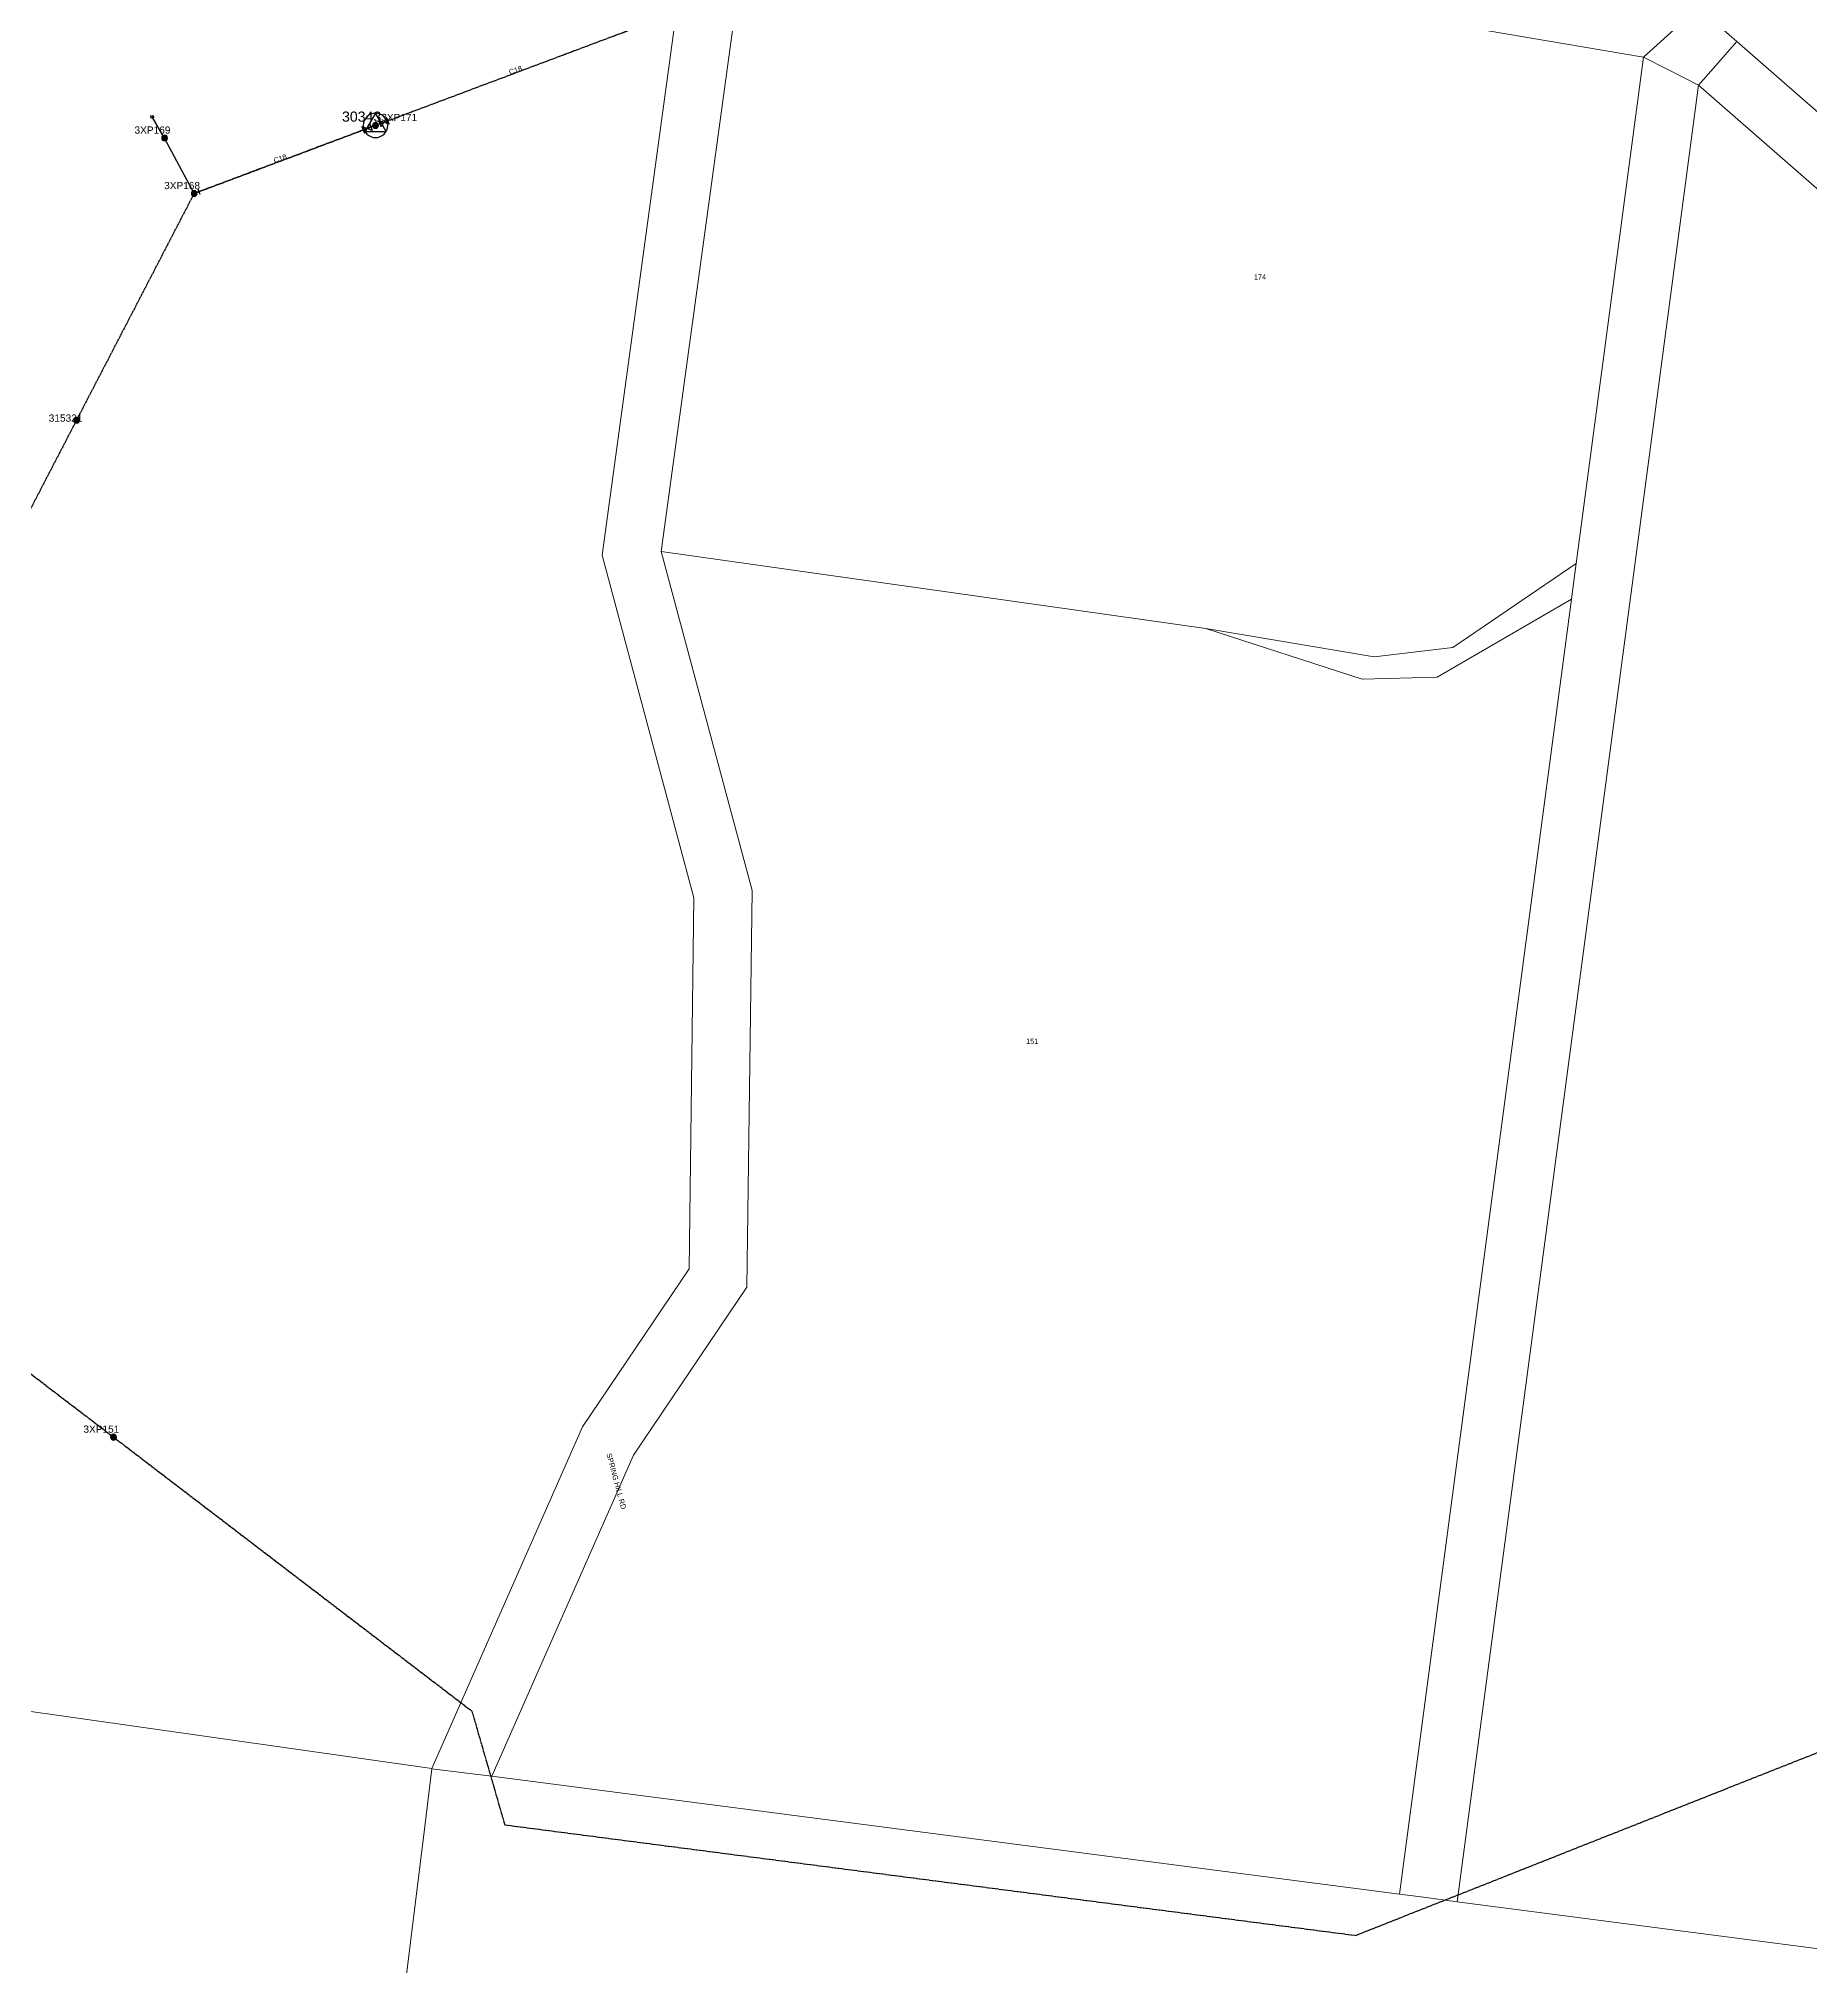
# Model space of a CAD drawing. Header units: metres. Extents: x 253555 to 263174, y 6188199 to 6193202.
# Drawn here: x 259509 to 260122, y 6189037 to 6189704 of the extents above; entities that cross this region are included whole.
import ezdxf
from ezdxf.enums import TextEntityAlignment as Align

# ---------------------------------------------------------------- set-up
doc = ezdxf.new("R2010")
doc.units = ezdxf.units.M
doc.linetypes.add('Cable Exist OH', pattern=[1, 1, 0])
doc.layers.get('0').update_dxf_attribs({"color": 6})
doc.layers.add('Cadastre Land Parcels_SP_EXT', color=9, linetype='Continuous', lineweight=5)
doc.layers.add('Cadastre Roads_SP_EXT', color=9, linetype='Continuous', lineweight=5)
for name, color, linetype in [('Equip_LV_EXT', 7, 'Continuous'), ('Mains_HV_EXT', 7, 'Continuous'), ('Mains_LV_EXT', 7, 'Continuous'), ('Services_SP_EXT', 7, 'Continuous'), ('Sub_SP_TR_HV_LV_EXT', 7, 'Continuous'), ('SupportsOH_SP_TR_HV_LV_SL_EXT', 7, 'Continuous')]:
    doc.layers.add(name, color=color, linetype=linetype)
doc.styles.add('POLE_LABEL', font='arial.ttf')
doc.styles.get("Standard").update_dxf_attribs({"font": 'arial.ttf'})

# ---------------------------------------------------------------- blocks, each defined once
blk = doc.blocks.new('SUB_POLE_EXT')
blk.add_wipeout([(0, 4.22), (0.42, 4.2), (0.83, 4.14), (1.21, 4.05), (1.62, 3.9), (1.99, 3.72), (2.35, 3.51), (2.68, 3.26), (2.99, 2.99), (3.28, 2.66), (3.52, 2.34), (3.76, 1.92), (3.9, 1.62), (4.04, 1.23), (4.18, 0.63), (4.22, 0), (4.18, -0.61), (4.06, -1.15), (3.9, -1.62), (3.58, -2.24), (3.22, -2.73), (2.97, -3.01), (2.68, -3.26), (2.36, -3.5), (2, -3.72), (1.64, -3.89), (1.25, -4.03), (0.82, -4.14), (0.42, -4.2), (0, -4.22), (-0.41, -4.2), (-0.8, -4.15), (-1.21, -4.05), (-1.62, -3.9), (-1.99, -3.73), (-2.35, -3.51), (-2.68, -3.26), (-2.96, -3.02), (-3.23, -2.72), (-3.51, -2.35), (-3.71, -2.01), (-3.91, -1.6), (-4.05, -1.21), (-4.16, -0.76), (-4.22, -0.14), (-4.21, 0.39), (-4.14, 0.83), (-4.03, 1.27), (-3.9, 1.63), (-3.71, 2.02), (-3.5, 2.37), (-3.28, 2.67), (-2.99, 2.99), (-2.68, 3.27), (-2.33, 3.52), (-1.98, 3.73), (-1.63, 3.9), (-1.2, 4.05), (-0.78, 4.15), (-0.4, 4.21)])
blk.add_line((2.16, 0.48), (2.16, 0.48, 0))
blk.add_lwpolyline([(-4.22, 0, 1), (4.22, 0, 1)], format="xyb", close=True)
blk.add_lwpolyline([(2.14, 0.52), (0, 4.22), (-3.66, -2.11), (3.66, -2.11)], close=True)
for tag, height, flags, p in [('STREET_CODE', 0.2, 9, (1.5, 0)), ('ASSET_NUM', 3.5, 8, (2, 2)), ('CONSTRUCTED_VOLTAGE', 0.2, 9, (1.5, -0.2)), ('OPERATING_VOLTAGE', 0.2, 9, (1.5, -0.6)), ('OPERATED_BY', 0.2, 9, (1.5, -0.8)), ('ORIENTATION', 0.2, 9, (1.5, -1.2)), ('OWNED_BY', 0.2, 9, (1.5, -1.4)), ('SECONDARY_VOLTAGE', 0.2, 9, (1.5, -1.6)), ('STATE', 0.2, 9, (1.5, -1.8)), ('SUBSTATION_TYPE', 0.2, 9, (1.5, -2)), ('STREETNAME', 0.2, 9, (1.5, -2.8)), ('SUBURB', 0.2, 9, (1.5, -3)), ('Z', 0.2, 1, (1.5, -3.4)), ('NO_PHASES', 0.2, 9, (1.5, -0.4)), ('MAINTAINED_BY', 0.2, 9, (1.5, -1)), ('USAGE', 0.2, 9, (1.5, -2.2)), ('LEGEND', 0.2, 9, (1.5, -2.4)), ('LOCATION', 0.2, 9, (1.5, -2.6)), ('NOTES', 0.2, 9, (1.5, -3.2))]:
    blk.add_attdef(tag, text='', height=height, dxfattribs=dict(flags=flags)).set_placement(p, align=Align.MIDDLE_LEFT)
blk = doc.blocks.new('LV_OH_LINKS_DISTFUSE_EXT')
for p, q in [((0, 0), (0.96, 0)), ((3.84, 0), (4.8, 0))]:
    blk.add_line(p, q)
blk.add_lwpolyline([(3.84, -1.2), (3.84, 1.2), (0.96, -1.2), (0.96, 1.2)], close=True)
at = {"flags": 9}
for tag, p in [('ACTUAL_STATUS', (0, 0)), ('CONSTRUCTED_VOLTAGE', (0, -0.2)), ('OPERATING_VOLTAGE', (0, -0.6)), ('ORIENTATION', (0, -0.8)), ('OWNED_BY', (0, -1)), ('STATE', (0, -1.2)), ('SWITCH_TYPE', (0, -1.4)), ('NO_PHASES', (0, -0.4)), ('USAGE', (0, -1.6)), ('NOTES', (0, -1.8))]:
    blk.add_attdef(tag, text='', height=0.2, dxfattribs=at).set_placement(p, align=Align.MIDDLE_LEFT)
at = {"flags": 1}
blk.add_attdef('Z', (0, 0), '', height=0.2, dxfattribs=at)
blk = doc.blocks.new('CCP_EXT')
blk.add_wipeout([(0, 0.57), (0.57, 0), (0, -0.57), (-0.57, 0)])
blk.add_lwpolyline([(-0.57, 0), (0, 0.57), (0.57, 0), (0, -0.57), (-0.57, 0)])
at = {"flags": 1}
blk.add_attdef('Z', (0, 0), '', height=0.2, dxfattribs=at)
at = {"flags": 9}
for tag, p in [('CCP_TYPE', (0, 0)), ('CONSTRUCTED_VOLTAGE', (0, -0.2)), ('OPERATING_VOLTAGE', (0, -0.6)), ('ORIENTATION', (0, -0.8)), ('OWNED_BY', (0, -1)), ('STATE', (0, -1.8)), ('NO_PHASES', (0, -0.4)), ('USAGE', (0, -1.2)), ('LEGEND', (0, -1.4)), ('LIFE_SUPPORT', (0, -1.6)), ('NOTES', (0, -2))]:
    blk.add_attdef(tag, text='', height=0.2, dxfattribs=at).set_placement(p, align=Align.MIDDLE_LEFT)
blk = doc.blocks.new('POLE_EXT')
blk.add_hatch(color=256).paths.add_polyline_path([(-1, 0, 1), (1, 0, 1)])
blk.add_lwpolyline([(-1, 0, 1), (1, 0, 1)], format="xyb", close=True)
for tag, height, flags, p in [('pNumber', 2.5, 8, (-17.84, 2.07)), ('OWNED_BY', 0.2, 9, (1.35, -0.4)), ('SPECIAL_USE', 0.2, 9, (1.35, -0.8)), ('STATE', 0.2, 9, (1.35, -1)), ('cLV', 0.2, 9, (1.35, -1.4)), ('hDepth', 0.2, 9, (1.35, -1.6)), ('hDia', 0.2, 9, (1.35, -1.8)), ('cHV', 0.2, 9, (1.35, -2)), ('cLinedev', 0.2, 9, (1.35, -3.4)), ('pExisting', 0.2, 9, (1.35, -3.8)), ('pFooting', 0.2, 9, (1.35, -4.4)), ('pNew', 0.2, 9, (1.35, -4.6)), ('pRelocate', 0.2, 9, (1.35, -5)), ('pRemove', 0.2, 9, (1.35, -5.2)), ('pReplace', 0.2, 9, (1.35, -5.4)), ('pStay', 0.2, 9, (1.35, -5.6)), ('pType', 0.2, 9, (1.35, -5.8)), ('cspan', 0.2, 9, (1.35, -6)), ('STREETNAME', 0.2, 9, (1.35, -6.2)), ('SUBURB', 0.2, 9, (1.35, -6.4)), ('PARENT', 0.2, 9, (1.35, -0.6)), ('USAGE', 0.2, 9, (1.35, -1.2)), ('LBRACKET', 0.2, 9, (1.35, -2.2)), ('LExisting', 0.2, 9, (1.35, -2.4)), ('LANTNUMBER', 0.2, 9, (1.35, -2.6)), ('LOther', 0.2, 9, (1.35, -2.8)), ('LRemove', 0.2, 9, (1.35, -3)), ('LEGEND', 0.2, 9, (1.35, -3.2)), ('LOCATION', 0.2, 9, (1.35, -3.6)), ('PFNUMBER', 0.2, 9, (1.35, -4)), ('NEWPFNUMBER', 0.2, 9, (1.35, -4.2)), ('NOTES', 0.2, 9, (1.35, -6.6)), ('OPERATED_BY', 0.2, 9, (1.36, -7.01)), ('MAINTAINED_BY', 0.2, 9, (1.36, -6.81))]:
    blk.add_attdef(tag, text='', height=height, dxfattribs=dict(flags=flags)).set_placement(p, align=Align.MIDDLE_LEFT)
at = {"style": 'POLE_LABEL'}
for tag, height, flags, p in [('STRUCTURE_PLANT_NUMBER', 0.2, 9, (1.35, 0.03)), ('ASSET_NUM', 2.5, 8, (2, 2)), ('STREET_CODE', 0.2, 9, (1.35, -0.2))]:
    blk.add_attdef(tag, text='', height=height, dxfattribs=dict(at, flags=flags)).set_placement(p, align=Align.MIDDLE_LEFT)
at = {"flags": 1}
blk.add_attdef('Z', (1.35, -7.33), '', height=0.2, dxfattribs=at)
blk = doc.blocks.new('End Shackle_EXT')
blk.add_wipeout([(0, 0.25), (1.81, 0.25), (1.82, -0.25), (0, -0.25)])
blk.add_line((1.81, -1), (1.81, 1))
at = {"flags": 1}
blk.add_attdef('Z', (0, 0), '', height=0.2, dxfattribs=at)
at = {"flags": 9}
for tag, p in [('CONNECTOR_TYPE', (0, 0)), ('CONSTRUCTED_VOLTAGE', (0, -0.2)), ('OPERATING_VOLTAGE', (0, -0.6)), ('ORIENTATION', (0, -0.8)), ('OWNED_BY', (0, -1)), ('STATE', (0, -1.2)), ('NO_PHASES', (0, -0.4)), ('USAGE', (0, -1.4)), ('NOTES', (0, -1.6))]:
    blk.add_attdef(tag, text='', height=0.2, dxfattribs=at).set_placement(p, align=Align.MIDDLE_LEFT)

msp = doc.modelspace()

# ---------------------------------------------------------------- linework, layer by layer
at = {"layer": 'Cadastre Land Parcels_SP_EXT', "linetype": 'Continuous'}
for points in [[(260523.1, 6189787.57), (260422.69, 6189812.35), (260347.56, 6189836.2), (260381.46, 6189952.36), (260372.64, 6189953.85), (260407.82, 6190244.67), (260390.61, 6190246.51), (259882.41, 6190300.66), (259876.32, 6190244), (259858.51, 6190078.59), (260135.05, 6190047.31), (260110.79, 6189856.99), (260091.73, 6189707.42), (260097, 6189702.79), (260217.81, 6189597.39), (260358.36, 6189474.75), (260457.93, 6189312.59), (260523.1, 6189787.57)], [(259998.73, 6189493.12), (260041.4, 6189522.09), (260064.76, 6189697.4), (259996.66, 6189708.97), (259766.11, 6189829.9), (259724.63, 6189526.24), (259913.18, 6189499.69), (259971.49, 6189489.87), (259998.73, 6189493.12)], [(260453.68, 6189281.17), (260342.78, 6189461.58), (260200.03, 6189586.2), (260083.78, 6189687.68), (260064.59, 6189543.39), (260000.17, 6189058.93), (260415.71, 6189004.92), (260453.68, 6189281.17)], [(259913.18, 6189499.69), (259724.63, 6189526.24), (259756.09, 6189408.95), (259754.29, 6189271.7), (259715.04, 6189213.52), (259665.93, 6189102.36), (259980.23, 6189061.52), (260039.78, 6189509.84), (259993.29, 6189482.77), (259967.27, 6189482.1), (259913.18, 6189499.69)]]:
    msp.add_lwpolyline(points, close=True, dxfattribs=at)
msp.add_lwpolyline([(259401.16, 6188680.43), (259590.72, 6188662.86), (259632.92, 6189005.83), (259632.92, 6189005.83), (259642.74, 6189085), (259645.17, 6189104.94), (259645.17, 6189105.05), (259546.18, 6189119.14), (259499.09, 6189125.81)], dxfattribs=at)
at = {"layer": 'Cadastre Roads_SP_EXT', "linetype": 'Continuous'}
for points in [[(260083.55, 6189714.54), (260003.15, 6189728.23), (259773.25, 6189848.95), (259769.57, 6189839.13), (259766.11, 6189829.9), (259996.66, 6189708.97), (260064.76, 6189697.4), (260075.2, 6189706.93), (260083.55, 6189714.54)], [(259766.11, 6189829.9), (259754.37, 6189830.96), (259746.1, 6189831.71), (259704.15, 6189525.04), (259735.91, 6189406.43), (259734.26, 6189277.96), (259697.4, 6189223.28), (259645.17, 6189105.05), (259645.17, 6189104.94), (259657.34, 6189103.43), (259665.93, 6189102.36), (259715.04, 6189213.52), (259754.29, 6189271.7), (259756.09, 6189408.95), (259724.63, 6189526.24), (259766.11, 6189829.9)], [(260064.59, 6189543.39), (260083.78, 6189687.68), (260072.91, 6189693.24), (260064.76, 6189697.4), (260041.4, 6189522.09), (260040.72, 6189516.92), (260039.78, 6189509.84), (259980.23, 6189061.52), (259988.49, 6189060.45), (260000.17, 6189058.93), (260064.59, 6189543.39)], [(260457.93, 6189312.59), (260358.36, 6189474.75), (260217.81, 6189597.39), (260097, 6189702.79), (260089.78, 6189694.53), (260083.78, 6189687.68), (260200.03, 6189586.2), (260342.78, 6189461.58), (260453.68, 6189281.17), (260455.79, 6189296.79), (260457.93, 6189312.59)]]:
    msp.add_lwpolyline(points, close=True, dxfattribs=at)
at = {"layer": 'Mains_HV_EXT', "linetype": 'Cable Exist OH'}
for points in [[(259418.97, 6189308.44), (259659.05, 6189124.93), (259670.45, 6189085.53), (259804.37, 6189068.13)], [(259804.37, 6189068.13), (259965.08, 6189047.26), (260309.21, 6189183.5)]]:
    msp.add_lwpolyline(points, dxfattribs=at)

# ---------------------------------------------------------------- block references
at = {"layer": 'Sub_SP_TR_HV_LV_EXT'}
ref = msp.add_blockref('SUB_POLE_EXT', (259625.7, 6189673.79), dxfattribs=at)
ref.add_attrib('ASSET_NUM', '30343', dxfattribs={"layer": '0', "height": 3.5}).set_placement((259627.7, 6189674.04), align=Align.BOTTOM_RIGHT)
at = {"layer": 'SupportsOH_SP_TR_HV_LV_SL_EXT'}
ref = msp.add_blockref('POLE_EXT', (259522.23, 6189571.73), dxfattribs=at)
ref.add_attrib('ASSET_NUM', '315321', dxfattribs={"layer": '0', "height": 2.5, "style": 'POLE_LABEL'}).set_placement((259524.23, 6189572.48), align=Align.MIDDLE_RIGHT)
ref = msp.add_blockref('POLE_EXT', (259535.01, 6189219.75), dxfattribs=at)
ref.add_attrib('ASSET_NUM', '3XP151', dxfattribs={"layer": '0', "height": 2.5, "style": 'POLE_LABEL'}).set_placement((259537.01, 6189220.5), align=Align.BOTTOM_RIGHT)

# ---------------------------------------------------------------- texts
at = {"layer": 'Cadastre Land Parcels_SP_EXT'}
for s, p in [('174', (259929.84, 6189620.45)), ('151', (259850.97, 6189355.87))]:
    msp.add_text(s, height=1.8, dxfattribs=at).set_placement(p)
at = {"layer": 'Cadastre Roads_SP_EXT'}
msp.add_text('SPRING HILL RD', height=1.8, rotation=285.00201, dxfattribs=at).set_placement((259705.64, 6189213.87))
at = {"layer": 'Mains_LV_EXT'}
for p in [(259672.3, 6189691.29), (259590.83, 6189660.7)]:
    msp.add_text('C18', height=1.8, rotation=19.46003, dxfattribs=at).set_placement(p)

# ---------------------------------------------------------------- next in the draw order: linework, layer by layer
at = {"layer": 'Cadastre Land Parcels_SP_EXT', "linetype": 'Continuous'}
msp.add_lwpolyline([(259499.09, 6189125.81), (259546.18, 6189119.14), (259645.17, 6189105.05), (259697.4, 6189223.28), (259734.26, 6189277.96), (259735.91, 6189406.43), (259704.15, 6189525.04), (259746.1, 6189831.71), (259746.1, 6189831.71), (259431.3, 6189867.43)], dxfattribs=at)
at = {"layer": 'Mains_HV_EXT', "linetype": 'Cable Exist OH'}
msp.add_lwpolyline([(259625.7, 6189673.79), (259782.41, 6189732.64), (259983.22, 6189746.19)], dxfattribs=at)
at = {"layer": 'Mains_LV_EXT', "linetype": 'Cable Exist OH'}
msp.add_lwpolyline([(259625.7, 6189673.79), (259711.29, 6189705.94), (259782.41, 6189732.64)], dxfattribs=at)

# ---------------------------------------------------------------- next in the draw order: block references
at = {"layer": 'Equip_LV_EXT'}
for p, rotation in [((259626.38, 6189674.05), 21.69690579890397), ((259625.01, 6189673.54), 200.7337429803038)]:
    msp.add_blockref('LV_OH_LINKS_DISTFUSE_EXT', p, dxfattribs=dict(at, rotation=rotation))
at = {"layer": 'SupportsOH_SP_TR_HV_LV_SL_EXT'}
ref = msp.add_blockref('POLE_EXT', (259625.7, 6189673.79), dxfattribs=at)
ref.add_attrib('ASSET_NUM', '3XP171', dxfattribs={"layer": '0', "height": 2.5, "style": 'POLE_LABEL'}).set_placement((259627.7, 6189674.54), align=Align.BOTTOM_LEFT)

# ---------------------------------------------------------------- next in the draw order: block references
at = {"layer": 'Services_SP_EXT', "rotation": 144.5343100742388}
msp.add_blockref('CCP_EXT', (259548.39, 6189676.74), dxfattribs=at)

# ---------------------------------------------------------------- next in the draw order: linework, layer by layer
at = {"layer": 'Services_SP_EXT'}
msp.add_lwpolyline([(259562.95, 6189650.23), (259552.7, 6189669.43), (259548.39, 6189676.74)], dxfattribs=at)

# ---------------------------------------------------------------- next in the draw order: block references
at = {"layer": 'SupportsOH_SP_TR_HV_LV_SL_EXT'}
ref = msp.add_blockref('POLE_EXT', (259552.7, 6189669.43), dxfattribs=at)
ref.add_attrib('ASSET_NUM', '3XP169', dxfattribs={"layer": '0', "height": 2.5, "style": 'POLE_LABEL'}).set_placement((259554.7, 6189670.18), align=Align.BOTTOM_RIGHT)

# ---------------------------------------------------------------- next in the draw order: block references
at = {"layer": 'Mains_LV_EXT', "rotation": 19.46002949950503}
msp.add_blockref('End Shackle_EXT', (259562.95, 6189650.23), dxfattribs=at)

# ---------------------------------------------------------------- next in the draw order: linework, layer by layer
at = {"layer": 'Mains_HV_EXT', "linetype": 'Cable Exist OH'}
msp.add_lwpolyline([(259418.97, 6189308.44), (259478.7, 6189487.82), (259522.23, 6189571.73), (259562.95, 6189650.23), (259625.7, 6189673.79)], dxfattribs=at)
at = {"layer": 'Mains_LV_EXT', "linetype": 'Cable Exist OH'}
msp.add_lwpolyline([(259625.7, 6189673.79), (259562.95, 6189650.23)], dxfattribs=at)

# ---------------------------------------------------------------- next in the draw order: block references
at = {"layer": 'SupportsOH_SP_TR_HV_LV_SL_EXT'}
ref = msp.add_blockref('POLE_EXT', (259562.95, 6189650.23), dxfattribs=at)
ref.add_attrib('ASSET_NUM', '3XP168', dxfattribs={"layer": '0', "height": 2.5, "style": 'POLE_LABEL'}).set_placement((259564.95, 6189650.98), align=Align.BOTTOM_RIGHT)

doc.saveas('drawing.dxf')
